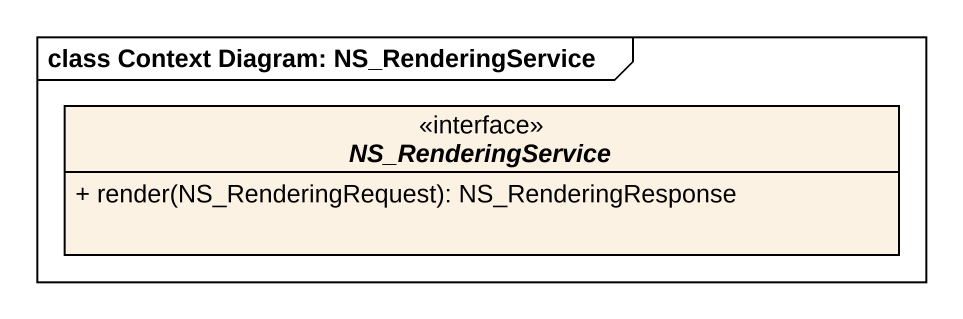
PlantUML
@startuml
mainframe class Context Diagram: NS_RenderingService
hide circle
hide empty members
skinparam classAttributeIconSize 0
interface NS_RenderingService <<interface>> {
  + render(NS_RenderingRequest): NS_RenderingResponse
}
@enduml
